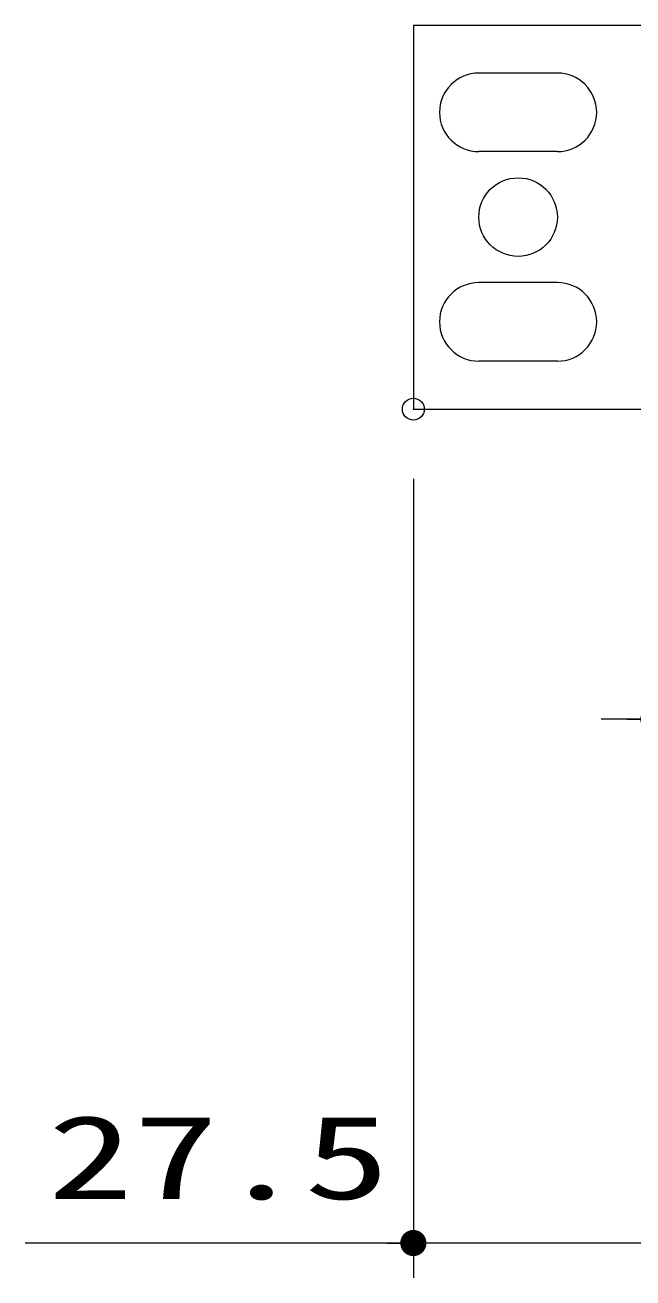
# Model space of a CAD drawing. Units: millimetres, scale not verified. Extents: x -1306 to 1306, y -607 to 607.
# Drawn here: x -1017.2 to -947.5, y -447.1 to -303.5 of the extents above; entities that cross this region are included whole.
import ezdxf
from ezdxf.enums import TextEntityAlignment as Align

# ---------------------------------------------------------------- set-up
doc = ezdxf.new("R2010")
doc.units = ezdxf.units.MM
doc.header["$LTSCALE"] = 5
doc.header["$PDMODE"] = 32
doc.header["$PDSIZE"] = 2.5
for name, color, linetype, lineweight in [('1-0_線(水)', 4, 'Continuous', 9), ('1-1_寸法線', 3, 'Continuous', 13), ('1-4_DEFPOINTS', 7, 'Continuous', 5), ('1-5_0', 3, 'Continuous', 25)]:
    doc.layers.add(name, color=color, linetype=linetype, lineweight=lineweight)
doc.styles.add('ＭＳ ゴシック', font='')
doc.styles.get('ＭＳ ゴシック').set_extended_font_data('MS Gothic')

# ---------------------------------------------------------------- blocks, each defined once
blk = doc.blocks.new('_DOT')
at = {"layer": '1-5_0'}
blk.add_line((-2.5, 0), (-5, 0), dxfattribs=at)
for points in [[(0, 0), (-0.773, 2.378), (-0.468, 2.456)], [(0, 0), (-0.468, 2.456), (-0.157, 2.495)], [(0, 0), (-0.157, 2.495), (0.157, 2.495)], [(0, 0), (0.157, 2.495), (0.468, 2.456)], [(0, 0), (0.468, 2.456), (0.773, 2.378)], [(0, 0), (-2.5, 0), (-2.48, 0.313)], [(0, 0), (-2.48, -0.313), (-2.5, 0)], [(0, 0), (-2.48, 0.313), (-2.421, 0.622)], [(0, 0), (-2.421, -0.622), (-2.48, -0.313)], [(0, 0), (-2.421, 0.622), (-2.324, 0.92)], [(0, 0), (-2.324, -0.92), (-2.421, -0.622)], [(0, 0), (-2.324, 0.92), (-2.191, 1.204)], [(0, 0), (-2.191, -1.204), (-2.324, -0.92)], [(0, 0), (-2.191, 1.204), (-2.023, 1.469)], [(0, 0), (-2.023, -1.469), (-2.191, -1.204)], [(0, 0), (-2.023, 1.469), (-1.822, 1.711)], [(0, 0), (-1.822, -1.711), (-2.023, -1.469)], [(0, 0), (-1.822, 1.711), (-1.594, 1.926)], [(0, 0), (-1.594, -1.926), (-1.822, -1.711)], [(0, 0), (-1.594, 1.926), (-1.34, 2.111)], [(0, 0), (-1.34, -2.111), (-1.594, -1.926)], [(0, 0), (-1.34, 2.111), (-1.064, 2.262)], [(0, 0), (-1.064, -2.262), (-1.34, -2.111)], [(0, 0), (-1.064, 2.262), (-0.773, 2.378)], [(0, 0), (-0.773, -2.378), (-1.064, -2.262)], [(0, 0), (-0.468, -2.456), (-0.773, -2.378)], [(0, 0), (-0.157, -2.495), (-0.468, -2.456)], [(0, 0), (0.157, -2.495), (-0.157, -2.495)], [(0, 0), (0.773, 2.378), (1.064, 2.262)], [(0, 0), (1.064, 2.262), (1.34, 2.111)], [(0, 0), (1.34, 2.111), (1.594, 1.926)], [(0, 0), (1.594, 1.926), (1.822, 1.711)], [(0, 0), (1.822, 1.711), (2.023, 1.469)], [(0, 0), (2.023, 1.469), (2.191, 1.204)], [(0, 0), (2.191, 1.204), (2.324, 0.92)], [(0, 0), (2.324, 0.92), (2.421, 0.622)], [(0, 0), (2.421, 0.622), (2.48, 0.313)], [(0, 0), (2.48, 0.313), (2.5, 0)], [(0, 0), (0.468, -2.456), (0.157, -2.495)], [(0, 0), (0.773, -2.378), (0.468, -2.456)], [(0, 0), (1.064, -2.262), (0.773, -2.378)], [(0, 0), (1.34, -2.111), (1.064, -2.262)], [(0, 0), (1.594, -1.926), (1.34, -2.111)], [(0, 0), (1.822, -1.711), (1.594, -1.926)], [(0, 0), (2.023, -1.469), (1.822, -1.711)], [(0, 0), (2.191, -1.204), (2.023, -1.469)], [(0, 0), (2.324, -0.92), (2.191, -1.204)], [(0, 0), (2.421, -0.622), (2.324, -0.92)], [(0, 0), (2.48, -0.313), (2.421, -0.622)], [(0, 0), (2.5, 0), (2.48, -0.313)]]:
    blk.add_solid(points, dxfattribs=at)

msp = doc.modelspace()

# ---------------------------------------------------------------- linework, layer by layer
at = {"layer": '1-0_線(水)'}
for p, q in [((-972.687, -303.549), (-972.687, -347.549)), ((-972.687, -303.549), (-933.187, -303.549)), ((-956.187, -309.049), (-965.187, -309.049)), ((-956.187, -318.049), (-965.187, -318.049)), ((-956.187, -333.049), (-965.187, -333.049)), ((-956.187, -342.049), (-965.187, -342.049)), ((-972.687, -347.549), (-933.187, -347.549))]:
    msp.add_line(p, q, dxfattribs=at)
msp.add_circle((-960.687, -325.549), 4.5, dxfattribs=at)
for centre, start, end in [((-965.187, -313.549), 90, 270), ((-956.187, -313.549), 270, 90), ((-965.187, -337.549), 90, 270), ((-956.187, -337.549), 270, 90)]:
    msp.add_arc(centre, 4.5, start, end, dxfattribs=at)
at = {"layer": '1-1_寸法線'}
for p, q in [((-972.687, -355.549), (-972.687, -447.071)), ((-948.187, -383.071), (-951.187, -383.071)), ((-975.687, -443.071), (-1017.163, -443.071)), ((-945.187, -443.071), (-972.687, -443.071))]:
    msp.add_line(p, q, dxfattribs=at)
at = {"layer": '1-4_DEFPOINTS'}
msp.add_point((-972.687, -347.549), dxfattribs=at)

# ---------------------------------------------------------------- block references
at = {"layer": '1-1_寸法線', "xscale": 0.6, "yscale": 0.6}
for p in [(-945.187, -383.071), (-972.687, -443.071)]:
    msp.add_blockref('_DOT', p, dxfattribs=at)

# ---------------------------------------------------------------- texts
at = {"layer": '1-1_寸法線', "style": 'ＭＳ ゴシック', "width": 1.5}
msp.add_text('27.5', height=9.604, dxfattribs=at).set_placement((-1014.592, -440.921), align=Align.BOTTOM_LEFT)

doc.saveas('drawing.dxf')
